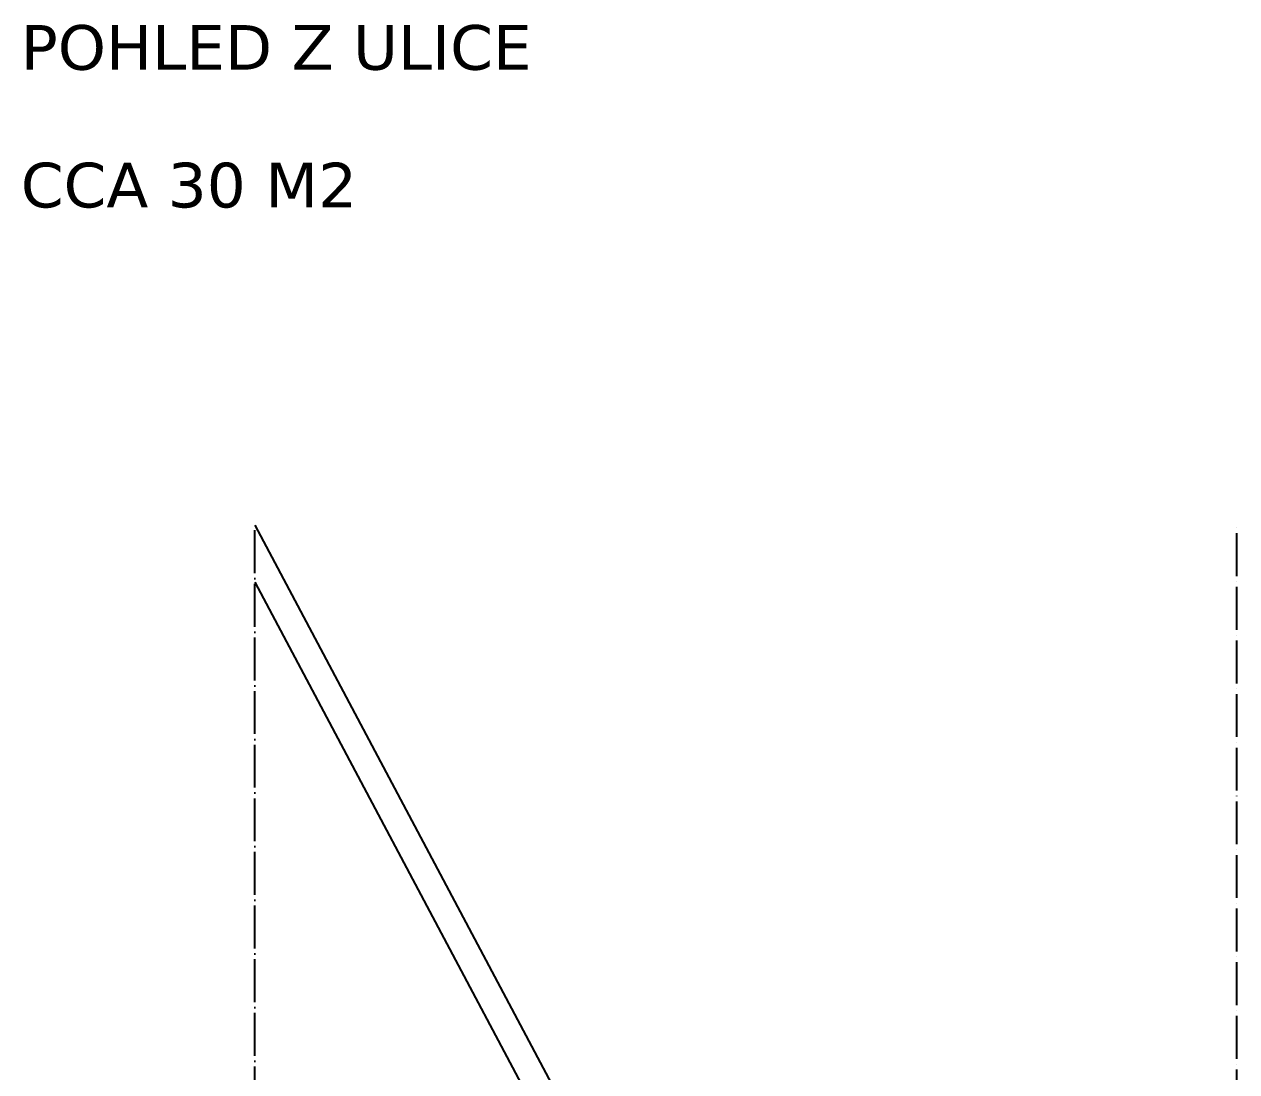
# Model space of a CAD drawing. Header units: millimetres. Extents: x 7063 to 30624, y -3938 to 13287.
# Drawn here: x 7293 to 14078, y 7426 to 13287 of the extents above; entities that cross this region are included whole.
import ezdxf

# ---------------------------------------------------------------- set-up
doc = ezdxf.new("R2010")
doc.units = ezdxf.units.MM
doc.header["$LTSCALE"] = 10
doc.linetypes.add('ACAD_ISO04W100', pattern=[30, 24, -3, 0, -3])
doc.styles.get("Standard").update_dxf_attribs({"font": 'verdana.TTF'})

msp = doc.modelspace()

# ---------------------------------------------------------------- linework, layer by layer
at = {"linetype": 'ACAD_ISO04W100'}
for p, q in [((8583.297, -3888.32), (8583.297, 10484.553)), ((14078.297, -2704.836), (14078.297, 10484.553))]:
    msp.add_line(p, q, dxfattribs=at)
for p, q in [((8583.297, 10484.553), (11308.297, 5356.865)), ((8583.297, 10164.913), (11138.431, 5356.865))]:
    msp.add_line(p, q)

# ---------------------------------------------------------------- texts
for s, p in [('POHLED Z ULICE', (7273.773, 13032.714)), ('CCA 30 M2', (7273.773, 12262.383))]:
    msp.add_text(s, height=250).set_placement(p)

doc.saveas('drawing.dxf')
